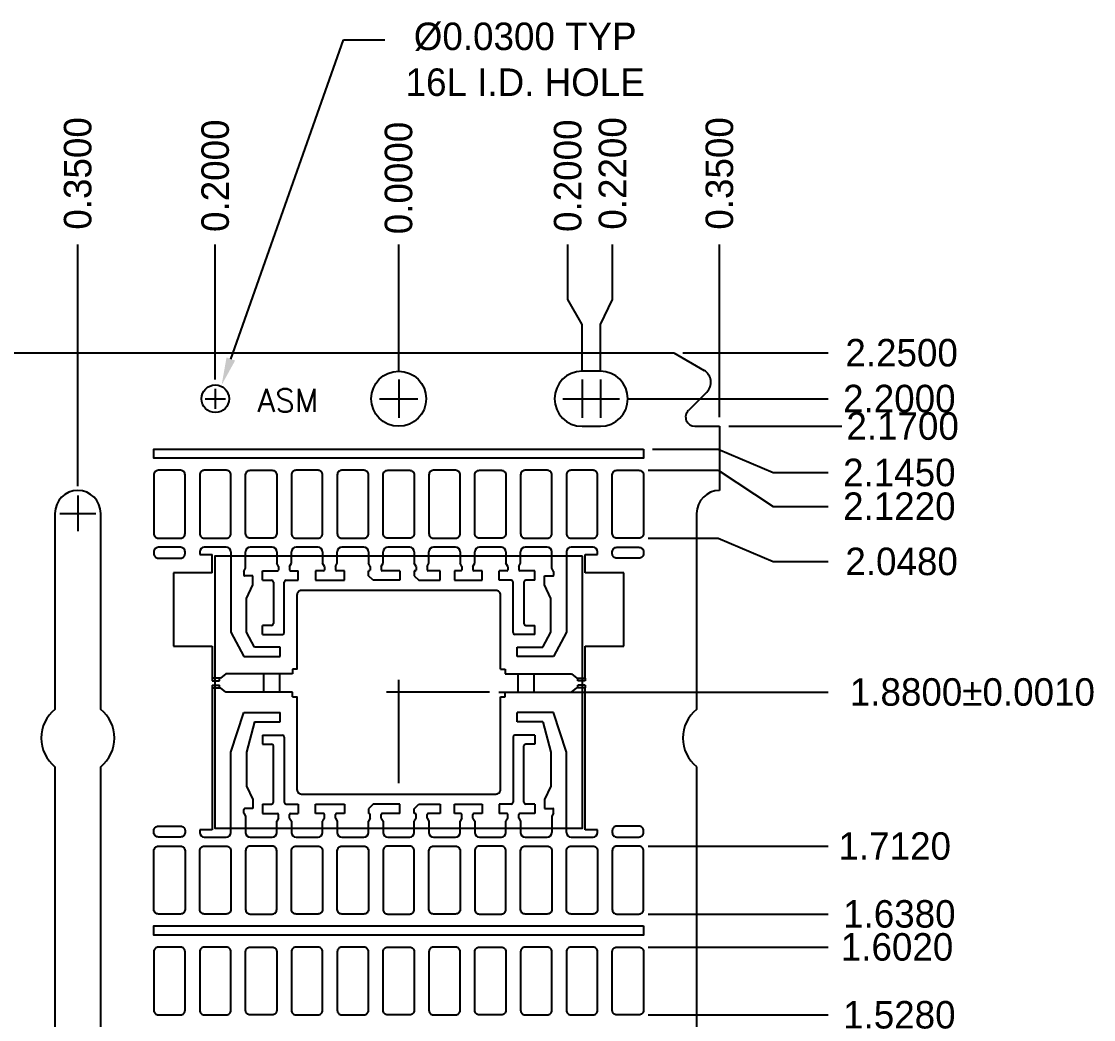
# Model space of a CAD drawing. Extents: x -3.71 to -0.57, y -3.69 to 0.24.
# Drawn here: x -2.329 to -1.16, y -0.853 to 0.236 of the extents above; entities that cross this region are included whole.
import ezdxf

# ---------------------------------------------------------------- set-up
doc = ezdxf.new("R2010")
doc.units = 0
doc.header["$MEASUREMENT"] = 0
doc.linetypes.add('CENTER', pattern=[2, 1.25, -0.25, 0.25, -0.25])
doc.linetypes.add('HIDDEN', pattern=[0.375, 0.25, -0.125])
doc.layers.add('1', color=7, linetype='Continuous')
doc.layers.add('1D', color=4, linetype='Continuous')
doc.styles.add('ROMANS', font='romans', dxfattribs={"height": 2.5})

msp = doc.modelspace()

# ---------------------------------------------------------------- linework, layer by layer
at = {"layer": '1'}
for p, q in [((-2.9678, -0.1257), (-1.6178, -0.1257)), ((-1.6178, -0.1257), (-1.5847, -0.1448)), ((-1.5816, -0.1684), (-1.6018, -0.1887)), ((-1.5948, -0.2057), (-1.5678, -0.2057)), ((-1.5678, -0.2057), (-1.5678, -0.2757)), ((-1.5928, -0.3007), (-1.5928, -0.5145)), ((-2.1058, -0.3377), (-2.1298, -0.3377)), ((-2.0558, -0.3377), (-2.0798, -0.3377)), ((-2.0058, -0.3377), (-2.0298, -0.3377)), ((-1.9558, -0.3377), (-1.9798, -0.3377)), ((-1.9058, -0.3377), (-1.9298, -0.3377)), ((-1.8558, -0.3377), (-1.8798, -0.3377)), ((-1.8058, -0.3377), (-1.8298, -0.3377)), ((-1.7558, -0.3377), (-1.7798, -0.3377)), ((-1.7058, -0.3377), (-1.7298, -0.3377)), ((-2.1348, -0.3427), (-2.1348, -0.3457)), ((-2.1348, -0.3457), (-2.1213, -0.3457)), ((-2.1213, -0.3657), (-2.1213, -0.3457)), ((-2.1008, -0.3427), (-2.1008, -0.4302)), ((-2.0848, -0.3605), (-2.0848, -0.3427)), ((-2.0508, -0.3427), (-2.0508, -0.355)), ((-2.0348, -0.355), (-2.0348, -0.3427)), ((-2.0008, -0.3427), (-2.0008, -0.355)), ((-1.9848, -0.355), (-1.9848, -0.3427)), ((-1.9508, -0.3427), (-1.9508, -0.355)), ((-1.9348, -0.355), (-1.9348, -0.3427)), ((-1.9008, -0.3427), (-1.9008, -0.355)), ((-1.8848, -0.355), (-1.8848, -0.3427)), ((-1.8508, -0.3427), (-1.8508, -0.355)), ((-1.8348, -0.355), (-1.8348, -0.3427)), ((-1.8008, -0.3427), (-1.8008, -0.355)), ((-1.7848, -0.355), (-1.7848, -0.3427)), ((-1.7508, -0.3605), (-1.7508, -0.3427)), ((-1.7348, -0.3427), (-1.7348, -0.4302)), ((-1.7143, -0.3457), (-1.7008, -0.3457)), ((-1.7143, -0.3657), (-1.7143, -0.3457)), ((-1.7008, -0.3457), (-1.7008, -0.3427)), ((-2.0867, -0.364), (-2.0848, -0.3605)), ((-2.0488, -0.3585), (-2.0508, -0.355)), ((-2.0488, -0.3585), (-2.0488, -0.3625)), ((-2.0368, -0.3585), (-2.0348, -0.355)), ((-2.0368, -0.3585), (-2.0368, -0.3625)), ((-1.9988, -0.3585), (-2.0008, -0.355)), ((-1.9988, -0.3585), (-1.9988, -0.3625)), ((-1.9868, -0.3585), (-1.9848, -0.355)), ((-1.9868, -0.3585), (-1.9868, -0.3625)), ((-1.9488, -0.3585), (-1.9508, -0.355)), ((-1.9488, -0.3585), (-1.9488, -0.3625)), ((-1.9368, -0.3585), (-1.9348, -0.355)), ((-1.9368, -0.3585), (-1.9368, -0.3625)), ((-1.8988, -0.3585), (-1.9008, -0.355)), ((-1.8988, -0.3585), (-1.8988, -0.3625)), ((-1.8868, -0.3585), (-1.8848, -0.355)), ((-1.8868, -0.3585), (-1.8868, -0.3625)), ((-1.8488, -0.3585), (-1.8508, -0.355)), ((-1.8488, -0.3585), (-1.8488, -0.3625)), ((-1.8368, -0.3585), (-1.8348, -0.355)), ((-1.8368, -0.3585), (-1.8368, -0.3625)), ((-1.7988, -0.3585), (-1.8008, -0.355)), ((-1.7988, -0.3585), (-1.7988, -0.3625)), ((-1.7868, -0.3585), (-1.7848, -0.355)), ((-1.7868, -0.3585), (-1.7868, -0.3625)), ((-1.7488, -0.364), (-1.7508, -0.3605)), ((-2.1213, -0.3657), (-2.1633, -0.3657)), ((-2.1633, -0.3657), (-2.1633, -0.4457)), ((-2.0867, -0.364), (-2.0867, -0.368)), ((-2.0769, -0.369), (-2.0858, -0.369)), ((-2.0769, -0.3788), (-2.0769, -0.369)), ((-2.0662, -0.3737), (-2.0662, -0.3634)), ((-2.0662, -0.3634), (-2.0498, -0.3634)), ((-2.0662, -0.3737), (-2.0564, -0.3737)), ((-2.0406, -0.3737), (-2.0273, -0.3737)), ((-2.0358, -0.3634), (-2.0273, -0.3634)), ((-2.0273, -0.3737), (-2.0273, -0.3634)), ((-2.0087, -0.3634), (-2.0087, -0.3737)), ((-1.9998, -0.3634), (-2.0087, -0.3634)), ((-2.0087, -0.3737), (-1.9769, -0.3737)), ((-1.9769, -0.3634), (-1.9858, -0.3634)), ((-1.9769, -0.3737), (-1.9769, -0.3634)), ((-1.9508, -0.3687), (-1.9508, -0.3634)), ((-1.9498, -0.3634), (-1.9508, -0.3634)), ((-1.9458, -0.3737), (-1.9508, -0.3687)), ((-1.9165, -0.3737), (-1.9458, -0.3737)), ((-1.9165, -0.3634), (-1.9358, -0.3634)), ((-1.9165, -0.3634), (-1.9165, -0.3737)), ((-1.9008, -0.3634), (-1.9008, -0.3687)), ((-1.8998, -0.3634), (-1.9008, -0.3634)), ((-1.9008, -0.3687), (-1.8958, -0.3737)), ((-1.8958, -0.3737), (-1.8725, -0.3737)), ((-1.8725, -0.3634), (-1.8858, -0.3634)), ((-1.8725, -0.3737), (-1.8725, -0.3634)), ((-1.8568, -0.3634), (-1.8568, -0.3737)), ((-1.8498, -0.3634), (-1.8568, -0.3634)), ((-1.8568, -0.3737), (-1.8269, -0.3737)), ((-1.8269, -0.3634), (-1.8358, -0.3634)), ((-1.8269, -0.3737), (-1.8269, -0.3634)), ((-1.8083, -0.3737), (-1.8083, -0.3634)), ((-1.7998, -0.3634), (-1.8083, -0.3634)), ((-1.795, -0.3737), (-1.8083, -0.3737)), ((-1.7694, -0.3634), (-1.7858, -0.3634)), ((-1.7694, -0.3737), (-1.7792, -0.3737)), ((-1.7694, -0.3737), (-1.7694, -0.3634)), ((-1.7587, -0.3788), (-1.7587, -0.369)), ((-1.7587, -0.369), (-1.7498, -0.369)), ((-1.7488, -0.364), (-1.7488, -0.368)), ((-1.6723, -0.3657), (-1.7143, -0.3657)), ((-1.6723, -0.4457), (-1.6723, -0.3657)), ((-2.0838, -0.3934), (-2.0769, -0.3788)), ((-2.0544, -0.3757), (-2.0544, -0.4209)), ((-2.0426, -0.4308), (-2.0426, -0.3757)), ((-1.793, -0.4308), (-1.793, -0.3757)), ((-1.7812, -0.3757), (-1.7812, -0.4209)), ((-1.7518, -0.3934), (-1.7587, -0.3788)), ((-2.0838, -0.4302), (-2.0838, -0.3934)), ((-1.7518, -0.4302), (-1.7518, -0.3934)), ((-2.1008, -0.4302), (-2.0867, -0.4568)), ((-2.0751, -0.4465), (-2.0838, -0.4302)), ((-2.0564, -0.4229), (-2.0662, -0.4229)), ((-2.0662, -0.4327), (-2.0662, -0.4229)), ((-1.7792, -0.4229), (-1.7694, -0.4229)), ((-1.7694, -0.4327), (-1.7694, -0.4229)), ((-1.7605, -0.4465), (-1.7518, -0.4302)), ((-1.7348, -0.4302), (-1.7489, -0.4568)), ((-2.0662, -0.4327), (-2.0446, -0.4327)), ((-1.7694, -0.4327), (-1.791, -0.4327)), ((-2.1633, -0.4457), (-2.1213, -0.4457)), ((-2.1213, -0.4457), (-2.1213, -0.4806)), ((-2.0469, -0.4465), (-2.0751, -0.4465)), ((-2.0469, -0.4568), (-2.0469, -0.4465)), ((-1.7887, -0.4568), (-1.7887, -0.4465)), ((-1.7887, -0.4465), (-1.7605, -0.4465)), ((-1.7143, -0.4457), (-1.6723, -0.4457)), ((-1.7143, -0.4806), (-1.7143, -0.4457)), ((-2.0867, -0.4568), (-2.0469, -0.4568)), ((-1.7489, -0.4568), (-1.7887, -0.4568)), ((-2.1063, -0.4757), (-2.1123, -0.4806)), ((-2.0338, -0.4757), (-2.1063, -0.4757)), ((-2.0338, -0.4707), (-2.0338, -0.4757)), ((-1.8068, -0.4707), (-1.8018, -0.4707)), ((-1.8018, -0.4707), (-1.8018, -0.4757)), ((-1.8018, -0.4757), (-1.7293, -0.4757)), ((-1.7293, -0.4757), (-1.7233, -0.4806)), ((-2.1123, -0.4806), (-2.1213, -0.4806)), ((-2.1123, -0.4806), (-2.1213, -0.4806)), ((-2.1213, -0.4909), (-2.1213, -0.6457)), ((-2.1213, -0.4909), (-2.1123, -0.4909)), ((-2.1213, -0.4909), (-2.1123, -0.4909)), ((-2.1063, -0.4957), (-2.1123, -0.4909)), ((-1.7293, -0.4957), (-1.7233, -0.4909)), ((-1.7233, -0.4806), (-1.7143, -0.4806)), ((-1.7233, -0.4806), (-1.7143, -0.4806)), ((-1.7143, -0.4909), (-1.7233, -0.4909)), ((-1.7143, -0.4909), (-1.7233, -0.4909)), ((-1.7143, -0.6457), (-1.7143, -0.4909)), ((-2.0338, -0.4957), (-2.1063, -0.4957)), ((-2.0338, -0.5007), (-2.0338, -0.4957)), ((-1.8068, -0.5007), (-1.8018, -0.5007)), ((-1.8018, -0.5007), (-1.8018, -0.4957)), ((-1.8018, -0.4957), (-1.7293, -0.4957)), ((-2.1008, -0.5613), (-2.0867, -0.5178)), ((-2.0867, -0.5178), (-2.0469, -0.5178)), ((-2.0469, -0.528), (-2.0469, -0.5178)), ((-1.7489, -0.5178), (-1.7887, -0.5178)), ((-1.7887, -0.528), (-1.7887, -0.5178)), ((-1.7348, -0.5613), (-1.7489, -0.5178)), ((-2.0751, -0.528), (-2.0838, -0.5612)), ((-2.0751, -0.528), (-2.0469, -0.528)), ((-1.7605, -0.528), (-1.7887, -0.528)), ((-1.7605, -0.528), (-1.7518, -0.5612)), ((-2.0662, -0.5426), (-2.0446, -0.5426)), ((-2.0662, -0.5426), (-2.0662, -0.5524)), ((-2.0426, -0.5446), (-2.0426, -0.6158)), ((-1.793, -0.5446), (-1.793, -0.6158)), ((-1.7694, -0.5426), (-1.791, -0.5426)), ((-1.7694, -0.5426), (-1.7694, -0.5524)), ((-2.1008, -0.6487), (-2.1008, -0.5613)), ((-2.0838, -0.5612), (-2.0838, -0.5981)), ((-2.0662, -0.5524), (-2.0564, -0.5524)), ((-2.0544, -0.6158), (-2.0544, -0.5544)), ((-1.7812, -0.6158), (-1.7812, -0.5544)), ((-1.7694, -0.5524), (-1.7792, -0.5524)), ((-1.7518, -0.5612), (-1.7518, -0.5981)), ((-1.7348, -0.6487), (-1.7348, -0.5613)), ((-1.5928, -0.577), (-1.5928, -1.2445)), ((-2.0838, -0.5981), (-2.0769, -0.6126)), ((-1.7518, -0.5981), (-1.7587, -0.6126)), ((-2.0769, -0.6126), (-2.0769, -0.6225)), ((-2.0662, -0.6178), (-2.0662, -0.628)), ((-2.0662, -0.6178), (-2.0564, -0.6178)), ((-2.0406, -0.6178), (-2.0273, -0.6178)), ((-2.0273, -0.6178), (-2.0273, -0.628)), ((-2.0087, -0.628), (-2.0087, -0.6178)), ((-2.0087, -0.6178), (-1.9769, -0.6178)), ((-1.9769, -0.6178), (-1.9769, -0.628)), ((-1.9458, -0.6178), (-1.9508, -0.6228)), ((-1.9165, -0.6178), (-1.9458, -0.6178)), ((-1.9165, -0.628), (-1.9165, -0.6178)), ((-1.9008, -0.6228), (-1.8958, -0.6178)), ((-1.8958, -0.6178), (-1.8725, -0.6178)), ((-1.8725, -0.6178), (-1.8725, -0.628)), ((-1.8568, -0.628), (-1.8568, -0.6178)), ((-1.8568, -0.6178), (-1.8269, -0.6178)), ((-1.8269, -0.6178), (-1.8269, -0.628)), ((-1.795, -0.6178), (-1.8083, -0.6178)), ((-1.8083, -0.6178), (-1.8083, -0.628)), ((-1.7694, -0.6178), (-1.7792, -0.6178)), ((-1.7694, -0.6178), (-1.7694, -0.628)), ((-1.7587, -0.6126), (-1.7587, -0.6225)), ((-2.0867, -0.6275), (-2.0867, -0.6235)), ((-2.0867, -0.6275), (-2.0848, -0.631)), ((-2.0769, -0.6225), (-2.0858, -0.6225)), ((-2.0848, -0.631), (-2.0848, -0.6487)), ((-2.0662, -0.628), (-2.0498, -0.628)), ((-2.0488, -0.633), (-2.0488, -0.629)), ((-2.0368, -0.633), (-2.0368, -0.629)), ((-2.0358, -0.628), (-2.0273, -0.628)), ((-1.9998, -0.628), (-2.0087, -0.628)), ((-1.9988, -0.633), (-1.9988, -0.629)), ((-1.9868, -0.633), (-1.9868, -0.629)), ((-1.9769, -0.628), (-1.9858, -0.628)), ((-1.9508, -0.6228), (-1.9508, -0.628)), ((-1.9498, -0.628), (-1.9508, -0.628)), ((-1.9488, -0.633), (-1.9488, -0.629)), ((-1.9368, -0.633), (-1.9368, -0.629)), ((-1.9165, -0.628), (-1.9358, -0.628)), ((-1.9008, -0.628), (-1.9008, -0.6228)), ((-1.8998, -0.628), (-1.9008, -0.628)), ((-1.8988, -0.633), (-1.8988, -0.629)), ((-1.8868, -0.633), (-1.8868, -0.629)), ((-1.8725, -0.628), (-1.8858, -0.628)), ((-1.8498, -0.628), (-1.8568, -0.628)), ((-1.8488, -0.633), (-1.8488, -0.629)), ((-1.8368, -0.633), (-1.8368, -0.629)), ((-1.8269, -0.628), (-1.8358, -0.628)), ((-1.7998, -0.628), (-1.8083, -0.628)), ((-1.7988, -0.633), (-1.7988, -0.629)), ((-1.7868, -0.633), (-1.7868, -0.629)), ((-1.7694, -0.628), (-1.7858, -0.628)), ((-1.7587, -0.6225), (-1.7498, -0.6225)), ((-1.7488, -0.6275), (-1.7508, -0.631)), ((-1.7508, -0.631), (-1.7508, -0.6487)), ((-1.7488, -0.6275), (-1.7488, -0.6235)), ((-2.0488, -0.633), (-2.0508, -0.6365)), ((-2.0508, -0.6487), (-2.0508, -0.6365)), ((-2.0368, -0.633), (-2.0348, -0.6365)), ((-2.0348, -0.6365), (-2.0348, -0.6487)), ((-1.9988, -0.633), (-2.0008, -0.6365)), ((-2.0008, -0.6487), (-2.0008, -0.6365)), ((-1.9868, -0.633), (-1.9848, -0.6365)), ((-1.9848, -0.6365), (-1.9848, -0.6487)), ((-1.9488, -0.633), (-1.9508, -0.6365)), ((-1.9508, -0.6487), (-1.9508, -0.6365)), ((-1.9368, -0.633), (-1.9348, -0.6365)), ((-1.9348, -0.6365), (-1.9348, -0.6487)), ((-1.8988, -0.633), (-1.9008, -0.6365)), ((-1.9008, -0.6487), (-1.9008, -0.6365)), ((-1.8868, -0.633), (-1.8848, -0.6365)), ((-1.8848, -0.6365), (-1.8848, -0.6487)), ((-1.8488, -0.633), (-1.8508, -0.6365)), ((-1.8508, -0.6487), (-1.8508, -0.6365)), ((-1.8368, -0.633), (-1.8348, -0.6365)), ((-1.8348, -0.6365), (-1.8348, -0.6487)), ((-1.7988, -0.633), (-1.8008, -0.6365)), ((-1.8008, -0.6487), (-1.8008, -0.6365)), ((-1.7868, -0.633), (-1.7848, -0.6365)), ((-1.7848, -0.6365), (-1.7848, -0.6487)), ((-2.1348, -0.6457), (-2.1348, -0.6487)), ((-2.1213, -0.6457), (-2.1348, -0.6457)), ((-2.1298, -0.6537), (-2.1058, -0.6537)), ((-2.0798, -0.6537), (-2.0558, -0.6537)), ((-2.0298, -0.6537), (-2.0058, -0.6537)), ((-1.9798, -0.6537), (-1.9558, -0.6537)), ((-1.9298, -0.6537), (-1.9058, -0.6537)), ((-1.8798, -0.6537), (-1.8558, -0.6537)), ((-1.8298, -0.6537), (-1.8058, -0.6537)), ((-1.8008, -0.6487), (-1.8008, -0.6441)), ((-1.7848, -0.6441), (-1.7848, -0.6487)), ((-1.7798, -0.6537), (-1.7558, -0.6537)), ((-1.7298, -0.6537), (-1.7058, -0.6537)), ((-1.7008, -0.6457), (-1.7143, -0.6457)), ((-1.7008, -0.6487), (-1.7008, -0.6457))]:
    msp.add_line(p, q, dxfattribs=at)
for points in [[(-1.7178, -0.2057), (-1.6978, -0.2057, 1), (-1.6978, -0.1457), (-1.7178, -0.1457, 1)], [(-2.1848, -0.3227, 0.414214), (-2.1798, -0.3277), (-2.1558, -0.3277, 0.414214), (-2.1508, -0.3227), (-2.1508, -0.2587, 0.414214), (-2.1558, -0.2537), (-2.1798, -0.2537, 0.414214), (-2.1848, -0.2587)], [(-2.1348, -0.3227, 0.414214), (-2.1298, -0.3277), (-2.1058, -0.3277, 0.414214), (-2.1008, -0.3227), (-2.1008, -0.2587, 0.414214), (-2.1058, -0.2537), (-2.1298, -0.2537, 0.414214), (-2.1348, -0.2587)], [(-2.0508, -0.3227, -0.414214), (-2.0558, -0.3277), (-2.0798, -0.3277, -0.414214), (-2.0848, -0.3227), (-2.0848, -0.2587, -0.414214), (-2.0798, -0.2537), (-2.0558, -0.2537, -0.414214), (-2.0508, -0.2587)], [(-2.0298, -0.2537, 0.414214), (-2.0348, -0.2587), (-2.0348, -0.3227, 0.414214), (-2.0298, -0.3277), (-2.0058, -0.3277, 0.414214), (-2.0008, -0.3227), (-2.0008, -0.2587, 0.414214), (-2.0058, -0.2537)], [(-1.9848, -0.3227, 0.414214), (-1.9798, -0.3277), (-1.9558, -0.3277, 0.414214), (-1.9508, -0.3227), (-1.9508, -0.2587, 0.414214), (-1.9558, -0.2537), (-1.9798, -0.2537, 0.414214), (-1.9848, -0.2587)], [(-1.9008, -0.3227, -0.414214), (-1.9058, -0.3277), (-1.9298, -0.3277, -0.414214), (-1.9348, -0.3227), (-1.9348, -0.2587, -0.414214), (-1.9298, -0.2537), (-1.9058, -0.2537, -0.414214), (-1.9008, -0.2587)], [(-1.8558, -0.3277, 0.414214), (-1.8508, -0.3227), (-1.8508, -0.2587, 0.414214), (-1.8558, -0.2537), (-1.8798, -0.2537, 0.414214), (-1.8848, -0.2587), (-1.8848, -0.3227, 0.414214), (-1.8798, -0.3277)], [(-1.8008, -0.3227, -0.414214), (-1.8058, -0.3277), (-1.8298, -0.3277, -0.414214), (-1.8348, -0.3227), (-1.8348, -0.2587, -0.414214), (-1.8298, -0.2537), (-1.8058, -0.2537, -0.414214), (-1.8008, -0.2587)], [(-1.7848, -0.3227, 0.414214), (-1.7798, -0.3277), (-1.7558, -0.3277, 0.414214), (-1.7508, -0.3227), (-1.7508, -0.2587, 0.414214), (-1.7558, -0.2537), (-1.7798, -0.2537, 0.414214), (-1.7848, -0.2587)], [(-1.7058, -0.3277, 0.414214), (-1.7008, -0.3227), (-1.7008, -0.2587, 0.414214), (-1.7058, -0.2537), (-1.7298, -0.2537, 0.414214), (-1.7348, -0.2587), (-1.7348, -0.3227, 0.414214), (-1.7298, -0.3277)], [(-1.6508, -0.3227, -0.414214), (-1.6558, -0.3277), (-1.6798, -0.3277, -0.414214), (-1.6848, -0.3227), (-1.6848, -0.2587, -0.414214), (-1.6798, -0.2537), (-1.6558, -0.2537, -0.414214), (-1.6508, -0.2587)], [(-2.2928, -1.2445, 0.480384), (-2.2928, -1.307), (-2.2928, -2.0745, 0.480384), (-2.2928, -2.137), (-2.2928, -2.2507, 1), (-2.2428, -2.2507), (-2.2428, -2.137, 0.480384), (-2.2428, -2.0745), (-2.2428, -1.307, 0.480384), (-2.2428, -1.2445), (-2.2428, -0.577, 0.480384), (-2.2428, -0.5145), (-2.2428, -0.3007, 1), (-2.2928, -0.3007), (-2.2928, -0.5145, 0.480384), (-2.2928, -0.577)], [(-2.1558, -0.3497, 0.414214), (-2.1508, -0.3447), (-2.1508, -0.3427, 0.414214), (-2.1558, -0.3377), (-2.1798, -0.3377, 0.414214), (-2.1848, -0.3427), (-2.1848, -0.3447, 0.414214), (-2.1798, -0.3497)], [(-1.6798, -0.3497, -0.414214), (-1.6848, -0.3447), (-1.6848, -0.3427, -0.414214), (-1.6798, -0.3377), (-1.6558, -0.3377, -0.414214), (-1.6508, -0.3427), (-1.6508, -0.3447, -0.414214), (-1.6558, -0.3497)], [(-2.1558, -0.6417, -0.414214), (-2.1508, -0.6467), (-2.1508, -0.6487, -0.414214), (-2.1558, -0.6537), (-2.1798, -0.6537, -0.414214), (-2.1848, -0.6487), (-2.1848, -0.6467, -0.414214), (-2.1798, -0.6417)], [(-1.6798, -0.6417, 0.414214), (-1.6848, -0.6467), (-1.6848, -0.6487, 0.414214), (-1.6798, -0.6537), (-1.6558, -0.6537, 0.414214), (-1.6508, -0.6487), (-1.6508, -0.6467, 0.414214), (-1.6558, -0.6417)], [(-2.1848, -0.6687, -0.414214), (-2.1798, -0.6637), (-2.1558, -0.6637, -0.414214), (-2.1508, -0.6687), (-2.1508, -0.7327, -0.414214), (-2.1558, -0.7377), (-2.1798, -0.7377, -0.414214), (-2.1848, -0.7327)], [(-2.1348, -0.6687, -0.414214), (-2.1298, -0.6637), (-2.1058, -0.6637, -0.414214), (-2.1008, -0.6687), (-2.1008, -0.7327, -0.414214), (-2.1058, -0.7377), (-2.1298, -0.7377, -0.414214), (-2.1348, -0.7327)], [(-2.0508, -0.6687, 0.414214), (-2.0558, -0.6637), (-2.0798, -0.6637, 0.414214), (-2.0848, -0.6687), (-2.0848, -0.7327, 0.414214), (-2.0798, -0.7377), (-2.0558, -0.7377, 0.414214), (-2.0508, -0.7327)], [(-2.0298, -0.7377, -0.414214), (-2.0348, -0.7327), (-2.0348, -0.6687, -0.414214), (-2.0298, -0.6637), (-2.0058, -0.6637, -0.414214), (-2.0008, -0.6687), (-2.0008, -0.7327, -0.414214), (-2.0058, -0.7377)], [(-1.9848, -0.6687, -0.414214), (-1.9798, -0.6637), (-1.9558, -0.6637, -0.414214), (-1.9508, -0.6687), (-1.9508, -0.7327, -0.414214), (-1.9558, -0.7377), (-1.9798, -0.7377, -0.414214), (-1.9848, -0.7327)], [(-1.9008, -0.6687, 0.414214), (-1.9058, -0.6637), (-1.9298, -0.6637, 0.414214), (-1.9348, -0.6687), (-1.9348, -0.7327, 0.414214), (-1.9298, -0.7377), (-1.9058, -0.7377, 0.414214), (-1.9008, -0.7327)], [(-1.8558, -0.6637, -0.414214), (-1.8508, -0.6687), (-1.8508, -0.7327, -0.414214), (-1.8558, -0.7377), (-1.8798, -0.7377, -0.414214), (-1.8848, -0.7327), (-1.8848, -0.6687, -0.414214), (-1.8798, -0.6637)], [(-1.8008, -0.6687, 0.414214), (-1.8058, -0.6637), (-1.8298, -0.6637, 0.414214), (-1.8348, -0.6687), (-1.8348, -0.7327, 0.414214), (-1.8298, -0.7377), (-1.8058, -0.7377, 0.414214), (-1.8008, -0.7327)], [(-1.7848, -0.6687, -0.414214), (-1.7798, -0.6637), (-1.7558, -0.6637, -0.414214), (-1.7508, -0.6687), (-1.7508, -0.7327, -0.414214), (-1.7558, -0.7377), (-1.7798, -0.7377, -0.414214), (-1.7848, -0.7327)], [(-1.7058, -0.6637, -0.414214), (-1.7008, -0.6687), (-1.7008, -0.7327, -0.414214), (-1.7058, -0.7377), (-1.7298, -0.7377, -0.414214), (-1.7348, -0.7327), (-1.7348, -0.6687, -0.414214), (-1.7298, -0.6637)], [(-1.6508, -0.6687, 0.414214), (-1.6558, -0.6637), (-1.6798, -0.6637, 0.414214), (-1.6848, -0.6687), (-1.6848, -0.7327, 0.414214), (-1.6798, -0.7377), (-1.6558, -0.7377, 0.414214), (-1.6508, -0.7327)], [(-2.1848, -0.8427, 0.414214), (-2.1798, -0.8477), (-2.1558, -0.8477, 0.414214), (-2.1508, -0.8427), (-2.1508, -0.7787, 0.414214), (-2.1558, -0.7737), (-2.1798, -0.7737, 0.414214), (-2.1848, -0.7787)], [(-2.1348, -0.8427, 0.414214), (-2.1298, -0.8477), (-2.1058, -0.8477, 0.414214), (-2.1008, -0.8427), (-2.1008, -0.7787, 0.414214), (-2.1058, -0.7737), (-2.1298, -0.7737, 0.414214), (-2.1348, -0.7787)], [(-2.0508, -0.8427, -0.414214), (-2.0558, -0.8477), (-2.0798, -0.8477, -0.414214), (-2.0848, -0.8427), (-2.0848, -0.7787, -0.414214), (-2.0798, -0.7737), (-2.0558, -0.7737, -0.414214), (-2.0508, -0.7787)], [(-2.0298, -0.7737, 0.414214), (-2.0348, -0.7787), (-2.0348, -0.8427, 0.414214), (-2.0298, -0.8477), (-2.0058, -0.8477, 0.414214), (-2.0008, -0.8427), (-2.0008, -0.7787, 0.414214), (-2.0058, -0.7737)], [(-1.9848, -0.8427, 0.414214), (-1.9798, -0.8477), (-1.9558, -0.8477, 0.414214), (-1.9508, -0.8427), (-1.9508, -0.7787, 0.414214), (-1.9558, -0.7737), (-1.9798, -0.7737, 0.414214), (-1.9848, -0.7787)], [(-1.9008, -0.8427, -0.414214), (-1.9058, -0.8477), (-1.9298, -0.8477, -0.414214), (-1.9348, -0.8427), (-1.9348, -0.7787, -0.414214), (-1.9298, -0.7737), (-1.9058, -0.7737, -0.414214), (-1.9008, -0.7787)], [(-1.8558, -0.8477, 0.414214), (-1.8508, -0.8427), (-1.8508, -0.7787, 0.414214), (-1.8558, -0.7737), (-1.8798, -0.7737, 0.414214), (-1.8848, -0.7787), (-1.8848, -0.8427, 0.414214), (-1.8798, -0.8477)], [(-1.8008, -0.8427, -0.414214), (-1.8058, -0.8477), (-1.8298, -0.8477, -0.414214), (-1.8348, -0.8427), (-1.8348, -0.7787, -0.414214), (-1.8298, -0.7737), (-1.8058, -0.7737, -0.414214), (-1.8008, -0.7787)], [(-1.7848, -0.8427, 0.414214), (-1.7798, -0.8477), (-1.7558, -0.8477, 0.414214), (-1.7508, -0.8427), (-1.7508, -0.7787, 0.414214), (-1.7558, -0.7737), (-1.7798, -0.7737, 0.414214), (-1.7848, -0.7787)], [(-1.7058, -0.8477, 0.414214), (-1.7008, -0.8427), (-1.7008, -0.7787, 0.414214), (-1.7058, -0.7737), (-1.7298, -0.7737, 0.414214), (-1.7348, -0.7787), (-1.7348, -0.8427, 0.414214), (-1.7298, -0.8477)], [(-1.6508, -0.8427, -0.414214), (-1.6558, -0.8477), (-1.6798, -0.8477, -0.414214), (-1.6848, -0.8427), (-1.6848, -0.7787, -0.414214), (-1.6798, -0.7737), (-1.6558, -0.7737, -0.414214), (-1.6508, -0.7787)]]:
    msp.add_lwpolyline(points, format="xyb", close=True, dxfattribs=at)
for points in [[(-1.6508, -0.2307), (-1.6508, -0.2407), (-2.1848, -0.2407), (-2.1848, -0.2307)], [(-1.6508, -0.7507), (-1.6508, -0.7607), (-2.1848, -0.7607), (-2.1848, -0.7507)]]:
    msp.add_lwpolyline(points, close=True, dxfattribs=at)
for points in [[(-1.8068, -0.4707), (-1.8068, -0.3897, 0.414214), (-1.8118, -0.3847), (-2.0238, -0.3847, 0.414214), (-2.0288, -0.3897), (-2.0288, -0.4707), (-2.0338, -0.4707)], [(-2.0338, -0.5007), (-2.0288, -0.5007), (-2.0288, -0.6018, 0.414214), (-2.0238, -0.6068), (-1.8118, -0.6068, 0.414214), (-1.8068, -0.6018), (-1.8068, -0.5007)]]:
    msp.add_lwpolyline(points, format="xyb", dxfattribs=at)
for centre, radius in [((-1.9178, -0.1757), 0.03), ((-2.1178, -0.1757), 0.015)]:
    msp.add_circle(centre, radius, dxfattribs=at)
for centre, radius, start, end in [((-1.5922, -0.1578), 0.015, 315, 60), ((-1.5948, -0.1957), 0.01, 135, 270), ((-1.5678, -0.3007), 0.025, 90, 180), ((-2.1298, -0.3427), 0.005, 90, 180), ((-2.1058, -0.3427), 0.005, 0, 90), ((-2.0798, -0.3427), 0.005, 90, 180), ((-2.0558, -0.3427), 0.005, 0, 90), ((-2.0298, -0.3427), 0.005, 90, 180), ((-2.0058, -0.3427), 0.005, 0, 90), ((-1.9798, -0.3427), 0.005, 90, 180), ((-1.9558, -0.3427), 0.005, 0, 90), ((-1.9298, -0.3427), 0.005, 90, 180), ((-1.9058, -0.3427), 0.005, 0, 90), ((-1.8798, -0.3427), 0.005, 90, 180), ((-1.8558, -0.3427), 0.005, 0, 90), ((-1.8298, -0.3427), 0.005, 90, 180), ((-1.8058, -0.3427), 0.005, 0, 90), ((-1.7798, -0.3427), 0.005, 90, 180), ((-1.7558, -0.3427), 0.005, 0, 90), ((-1.7298, -0.3427), 0.005, 90, 180), ((-1.7058, -0.3427), 0.005, 0, 90), ((-2.0498, -0.3625), 0.000984, 270, 360), ((-2.0358, -0.3625), 0.000984, 180, 270), ((-1.9998, -0.3625), 0.000984, 270, 360), ((-1.9858, -0.3625), 0.000984, 180, 270), ((-1.9498, -0.3625), 0.000984, 270, 360), ((-1.9358, -0.3625), 0.000984, 180, 270), ((-1.8998, -0.3625), 0.000984, 270, 360), ((-1.8858, -0.3625), 0.000984, 180, 270), ((-1.8498, -0.3625), 0.000984, 270, 360), ((-1.8358, -0.3625), 0.000984, 180, 270), ((-1.7998, -0.3625), 0.000984, 270, 360), ((-1.7858, -0.3625), 0.000984, 180, 270), ((-2.0858, -0.368), 0.000984, 180, 270), ((-2.0564, -0.3757), 0.00197, 0, 90), ((-2.0406, -0.3757), 0.00197, 90, 180), ((-1.795, -0.3757), 0.00197, 0, 90), ((-1.7792, -0.3757), 0.00197, 90, 180), ((-1.7498, -0.368), 0.000984, 270, 360), ((-2.0564, -0.4209), 0.00197, 270, 0), ((-1.7792, -0.4209), 0.00197, 180, 270), ((-2.0446, -0.4308), 0.00197, 270, 0), ((-1.791, -0.4308), 0.00197, 180, 270), ((-1.5678, -0.5457), 0.04, 128.6822, 231.3178), ((-2.0446, -0.5446), 0.00197, 0, 90), ((-1.791, -0.5446), 0.00197, 90, 180), ((-2.0564, -0.5544), 0.00197, 0, 90), ((-1.7792, -0.5544), 0.00197, 90, 180), ((-2.0564, -0.6158), 0.00197, 270, 0), ((-2.0406, -0.6158), 0.00197, 180, 270), ((-1.795, -0.6158), 0.00197, 270, 0), ((-1.7792, -0.6158), 0.00197, 180, 270), ((-2.0858, -0.6235), 0.000984, 90, 180), ((-2.0498, -0.629), 0.000984, 0, 90), ((-2.0358, -0.629), 0.000984, 90, 180), ((-1.9998, -0.629), 0.000984, 0, 90), ((-1.9858, -0.629), 0.000984, 90, 180), ((-1.9498, -0.629), 0.000984, 0, 90), ((-1.9358, -0.629), 0.000984, 90, 180), ((-1.8998, -0.629), 0.000984, 0, 90), ((-1.8858, -0.629), 0.000984, 90, 180), ((-1.8498, -0.629), 0.000984, 0, 90), ((-1.8358, -0.629), 0.000984, 90, 180), ((-1.7998, -0.629), 0.000984, 0, 90), ((-1.7858, -0.629), 0.000984, 90, 180), ((-1.7498, -0.6235), 0.000984, 0, 90), ((-2.1298, -0.6487), 0.005, 180, 270), ((-2.1058, -0.6487), 0.005, 270, 0), ((-2.0798, -0.6487), 0.005, 180, 270), ((-2.0558, -0.6487), 0.005, 270, 0), ((-2.0298, -0.6487), 0.005, 180, 270), ((-2.0058, -0.6487), 0.005, 270, 0), ((-1.9798, -0.6487), 0.005, 180, 270), ((-1.9558, -0.6487), 0.005, 270, 0), ((-1.9298, -0.6487), 0.005, 180, 270), ((-1.9058, -0.6487), 0.005, 270, 0), ((-1.8798, -0.6487), 0.005, 180, 270), ((-1.8558, -0.6487), 0.005, 270, 0), ((-1.8298, -0.6487), 0.005, 180, 270), ((-1.8058, -0.6487), 0.005, 270, 0), ((-1.7798, -0.6487), 0.005, 180, 270), ((-1.7558, -0.6487), 0.005, 270, 0), ((-1.7298, -0.6487), 0.005, 180, 270), ((-1.7058, -0.6487), 0.005, 270, 0)]:
    msp.add_arc(centre, radius, start, end, dxfattribs=at)
at = {"layer": '1D'}
for p, q in [((-2.1009, -0.1324), (-1.978, 0.2156)), ((-1.978, 0.2156), (-1.9328, 0.2156)), ((-2.2678, -0.2712), (-2.2678, -0.0075)), ((-2.1178, -0.1548), (-2.1178, -0.0075)), ((-1.9178, -0.1449), (-1.9178, -0.0075)), ((-1.7333, -0.0675), (-1.7333, -0.0075)), ((-1.6844, -0.0675), (-1.6844, -0.0075)), ((-1.5678, -0.1957), (-1.5678, -0.0075)), ((-1.7178, -0.0949), (-1.7333, -0.0675)), ((-1.6978, -0.0949), (-1.6844, -0.0675)), ((-1.7178, -0.1449), (-1.7178, -0.0949)), ((-1.6978, -0.1449), (-1.6978, -0.0949)), ((-1.6078, -0.1257), (-1.4492, -0.1257)), ((-1.9178, -0.1549), (-1.9178, -0.1966)), ((-1.7178, -0.1549), (-1.7178, -0.1966)), ((-1.6978, -0.1549), (-1.6978, -0.1966)), ((-2.1178, -0.1648), (-2.1178, -0.1867)), ((-2.1287, -0.1757), (-2.1068, -0.1757)), ((-1.9386, -0.1757), (-1.897, -0.1757)), ((-1.7386, -0.1757), (-1.677, -0.1757)), ((-1.667, -0.1757), (-1.4492, -0.1757)), ((-1.5578, -0.2057), (-1.4343, -0.2057)), ((-1.6408, -0.2307), (-1.5678, -0.2307)), ((-1.5692, -0.2307), (-1.5092, -0.2563)), ((-1.6458, -0.2537), (-1.5692, -0.2537)), ((-1.5692, -0.2537), (-1.5092, -0.2931)), ((-1.5092, -0.2563), (-1.4492, -0.2563)), ((-2.2678, -0.2812), (-2.2678, -0.3203)), ((-2.2873, -0.3007), (-2.2482, -0.3007)), ((-1.5092, -0.2931), (-1.4492, -0.2931)), ((-1.6458, -0.3277), (-1.5692, -0.3277)), ((-1.5692, -0.3277), (-1.5092, -0.3533)), ((-1.5092, -0.3533), (-1.4492, -0.3533)), ((-2.1213, -0.4832), (-2.1133, -0.4832)), ((-2.1213, -0.4882), (-2.1133, -0.4882)), ((-1.7143, -0.4832), (-1.7223, -0.4832)), ((-1.7143, -0.4882), (-1.7223, -0.4882)), ((-1.8087, -0.4957), (-1.4492, -0.4957)), ((-1.6458, -0.6637), (-1.4492, -0.6637)), ((-1.6458, -0.7377), (-1.4492, -0.7377)), ((-1.6458, -0.7737), (-1.4492, -0.7737)), ((-1.6458, -0.8477), (-1.4492, -0.8477))]:
    msp.add_line(p, q, dxfattribs=at)
at = {"layer": '1D', "linetype": 'CENTER', "ltscale": 0.09}
for p, q in [((-1.9178, -0.5948), (-1.9178, -0.3967)), ((-1.8187, -0.4957), (-2.0168, -0.4957))]:
    msp.add_line(p, q, dxfattribs=at)
at = {"layer": '1D', "linetype": 'HIDDEN'}
for p, q in [((-2.1213, -0.4806), (-2.1213, -0.4832)), ((-2.1213, -0.4882), (-2.1213, -0.4909)), ((-2.1133, -0.4832), (-2.1133, -0.4806)), ((-2.1133, -0.4909), (-2.1133, -0.4882)), ((-1.7223, -0.4832), (-1.7223, -0.4806)), ((-1.7223, -0.4909), (-1.7223, -0.4882)), ((-1.7143, -0.4806), (-1.7143, -0.4832)), ((-1.7143, -0.4882), (-1.7143, -0.4909))]:
    msp.add_line(p, q, dxfattribs=at)
at = {"layer": '1D', "color": 2, "ltscale": 0.05}
msp.add_lwpolyline([(-1.7173, -0.3473), (-2.1183, -0.3473), (-2.1183, -0.6441), (-1.7173, -0.6441)], close=True, dxfattribs=at)
at = {"layer": '1D'}
for points in [[(-2.0651, -0.4757), (-2.0651, -0.4957)], [(-2.0478, -0.4757), (-2.0478, -0.4957)], [(-1.7878, -0.4757), (-1.7878, -0.4957)], [(-1.7705, -0.4757), (-1.7705, -0.4957)]]:
    msp.add_lwpolyline(points, dxfattribs=at)
msp.add_solid([(-2.0962, -0.1341), (-2.1109, -0.1607), (-2.1056, -0.1307)], dxfattribs=at)

# ---------------------------------------------------------------- texts
at = {"layer": '1D', "style": 'ROMANS'}
msp.add_text('ASM', height=0.025, dxfattribs=at).set_placement((-2.0717, -0.19))
at = {"layer": '1D', "char_height": 0.03, "attachment_point": 5}
for s, insert in [('\\A1;%%C0.0300 TYP\\P16L I.D. HOLE', (-1.7798, 0.1943)), ('\\A1;2.2500', (-1.3692, -0.1257)), ('\\A1;2.2000', (-1.3717, -0.1757)), ('\\A1;2.1700', (-1.3681, -0.2057)), ('\\A1;2.1450', (-1.3717, -0.2563)), ('\\A1;2.1220', (-1.3717, -0.2931)), ('\\A1;2.0480', (-1.3692, -0.3533)), ('\\A1;1.8800%%P0.0010', (-1.292, -0.4957)), ('\\A1;1.7120', (-1.3767, -0.6637)), ('\\A1;1.6380', (-1.3717, -0.7377)), ('\\A1;1.6020', (-1.3742, -0.7737)), ('\\A1;1.5280', (-1.3717, -0.8477))]:
    msp.add_mtext(s, dxfattribs=dict(at, insert=insert))
at = {"layer": '1D', "char_height": 0.03, "attachment_point": 5, "rotation": 90}
for s, insert in [('\\A1;0.3500', (-2.2678, 0.07)), ('\\A1;0.2200', (-1.6844, 0.07)), ('\\A1;0.3500', (-1.5678, 0.07)), ('\\A1;0.2000', (-2.1178, 0.0675)), ('\\A1;0.0000', (-1.9178, 0.065)), ('\\A1;0.2000', (-1.7333, 0.0675))]:
    msp.add_mtext(s, dxfattribs=dict(at, insert=insert))

doc.saveas('drawing.dxf')
